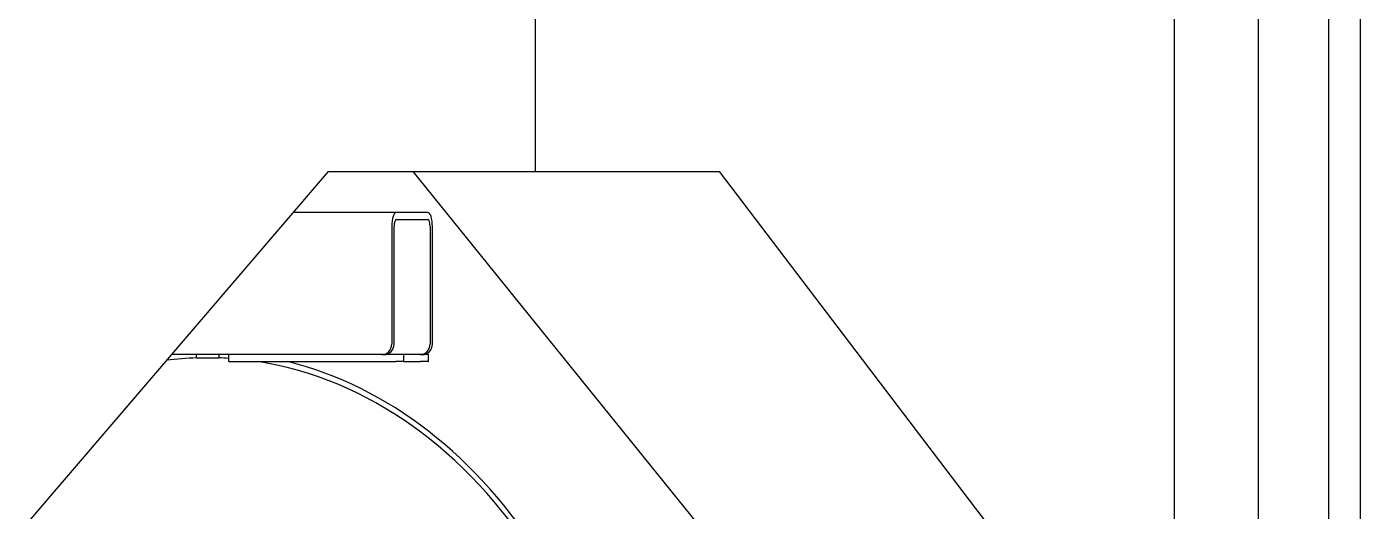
# Model space of a CAD drawing. Header units: millimetres. Extents: x -360063 to 84100, y -179792 to 59400.
# Drawn here: x 58470 to 59606, y 44146 to 44558 of the extents above; entities that cross this region are included whole.
import ezdxf

# ---------------------------------------------------------------- set-up
doc = ezdxf.new("R2010")
doc.units = ezdxf.units.MM
doc.header["$LTSCALE"] = 100
doc.layers.add('Visible', color=7, linetype='Continuous', lineweight=25)

msp = doc.modelspace()

# ---------------------------------------------------------------- linework, layer by layer
at = {"layer": 'Visible'}
for p, q in [((59605.5, 48965.17), (59605.5, 43100.17)), ((58903.54, 44435.17), (58903.54, 44600.17)), ((59447.24, 43100.17), (59447.24, 44600.17)), ((59518.53, 44600.17), (59518.53, 43100.17)), ((59578.73, 43100.17), (59578.73, 44600.17)), ((58470.48, 44135.17), (58727.38, 44435.17)), ((58727.38, 44435.17), (58903.54, 44435.17)), ((59041.76, 44135.17), (58799.32, 44435.17)), ((58903.54, 44435.17), (59059.87, 44435.17)), ((59059.87, 44435.17), (59287.85, 44135.17)), ((58785.09, 44400.32), (58697.54, 44400.32)), ((58811.89, 44400.32), (58785.09, 44400.32)), ((58785.09, 44394.32), (58811.89, 44394.32)), ((58781.21, 44388.32), (58781.21, 44288.32)), ((58783.15, 44288.32), (58783.15, 44388.32)), ((58813.83, 44388.32), (58813.83, 44288.32)), ((58815.77, 44288.32), (58815.77, 44388.32)), ((58772.69, 44279.32), (58593.92, 44279.32)), ((58614.94, 44276.51), (58614.94, 44279.32)), ((58634.05, 44279.32), (58634.05, 44276.51)), ((58642.39, 44273.32), (58642.39, 44279.32)), ((58774.63, 44279.32), (58772.69, 44279.32)), ((58778.42, 44279.32), (58774.63, 44279.32)), ((58784.76, 44279.32), (58778.42, 44279.32)), ((58791.22, 44279.32), (58784.76, 44279.32)), ((58791.49, 44279.32), (58791.22, 44279.32)), ((58799.41, 44279.32), (58791.49, 44279.32)), ((58791.49, 44273.32), (58791.49, 44279.32)), ((58805.76, 44279.32), (58799.41, 44279.32)), ((58812.22, 44279.32), (58805.76, 44279.32)), ((58812.48, 44279.32), (58812.22, 44279.32)), ((58812.48, 44273.32), (58812.48, 44279.32)), ((58614.94, 44276.51), (58634.05, 44276.51)), ((58642.39, 44273.32), (58645.78, 44273.32)), ((58645.78, 44273.32), (58778.42, 44273.32)), ((58778.42, 44273.32), (58784.76, 44273.32)), ((58791.22, 44273.32), (58784.76, 44273.32)), ((58791.22, 44273.32), (58791.49, 44273.32)), ((58791.49, 44273.32), (58799.41, 44273.32)), ((58799.41, 44273.32), (58805.76, 44273.32)), ((58812.22, 44273.32), (58805.76, 44273.32)), ((58812.22, 44273.32), (58812.48, 44273.32))]:
    msp.add_line(p, q, dxfattribs=at)
for centre, major_axis, ratio, start_param, end_param in [((58785.09, 44388.32), (0, 12), 0.3229754, 0, 1.5707963), ((58785.09, 44388.32), (0, 6), 0.3229754, 0, 1.5707963), ((58811.89, 44388.32), (0, 12), 0.3229754, 4.712389, 6.2831853), ((58811.89, 44388.32), (0, 6), 0.3229754, 4.712389, 6.2831853), ((58772.69, 44288.32), (0, -9), 0.9464074, 0, 1.5707963), ((58774.63, 44288.32), (0, -9), 0.9464074, 0, 1.5707963), ((58805.31, 44288.32), (0, -9), 0.9464074, 0, 1.5707963), ((58807.25, 44288.32), (0, -9), 0.9464074, 0, 1.5707963), ((58624.49, 43800.17), (0, -476.5), 0.7642924, 3.1678286, 3.2370213), ((58624.49, 43800.17), (0, -476.5), 0.7642924, 3.0924342, 3.1153567), ((58624.49, 43800.17), (0, -476.5), 0.7642924, 2.2640389, 3.0229682), ((58624.49, 43800.17), (0, 481.5), 0.7642924, 5.3970349, 6.0966956)]:
    msp.add_ellipse(centre, major_axis=major_axis, ratio=ratio, start_param=start_param, end_param=end_param, dxfattribs=at)

doc.saveas('drawing.dxf')
